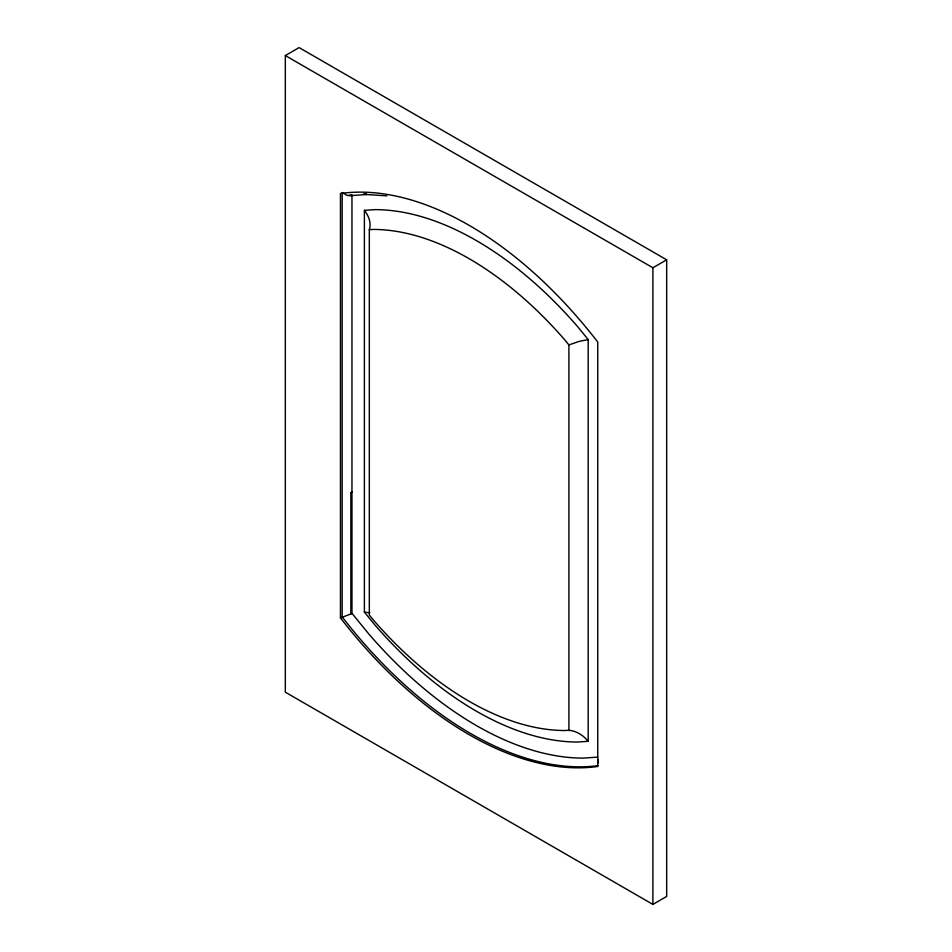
<?xml version="1.0" encoding="UTF-8"?>
<svg xmlns="http://www.w3.org/2000/svg" width="952" height="952" viewBox="0 0 952 952"><rect width="100%" height="100%" fill="white"/><g stroke="black" fill="none" stroke-linecap="round" stroke-linejoin="round"><path stroke-width="1.43" d="M598.201 759.529L598.249 762.838M588.193 741.311C582.707 734.599 574.104 729.196 565.131 730.529A303.521 175.239 60 0 1 373.089 619.657L369.317 615.04L369.317 229.682C371.566 222.946 368.591 215.664 364.39 210.344L374.85 209.63A320.669 185.14 60 0 1 577.733 326.762L588.193 339.555L588.193 741.311L577.733 742.036A320.669 185.14 60 0 1 374.85 624.905L364.39 612.1L364.39 210.344M285.326 55.561L299.106 47.6L666.674 259.813L666.674 896.439L652.893 904.4L285.326 692.187L285.326 55.561L652.893 267.762L666.674 259.813M350.86 492.838L351.954 492.208L350.86 492.838L350.86 613.969L340.459 617.919L340.459 193.494A344.374 198.825 60 0 1 597.749 342.042L597.749 766.467A344.374 198.825 60 0 1 340.459 617.919M350.86 613.969L351.954 613.338L351.954 194.744L347.313 195.553L342.185 192.494L342.185 616.92A344.374 198.825 60 0 0 598.106 765.658M568.903 730.267L568.903 344.922L579.221 341.375L588.193 339.555M364.39 612.1L369.852 612.802M363.497 193.946L366.389 193.744M349.063 195.743L366.603 194.529M369.317 229.682L373.089 229.432A303.521 175.239 60 0 1 565.131 340.292L568.903 344.922M597.749 757.114L583.314 758.113A338.281 195.315 60 0 1 369.281 634.544L351.954 613.338M365.901 194.482L386.905 195.85M652.893 267.762L652.893 904.4"/></g></svg>
